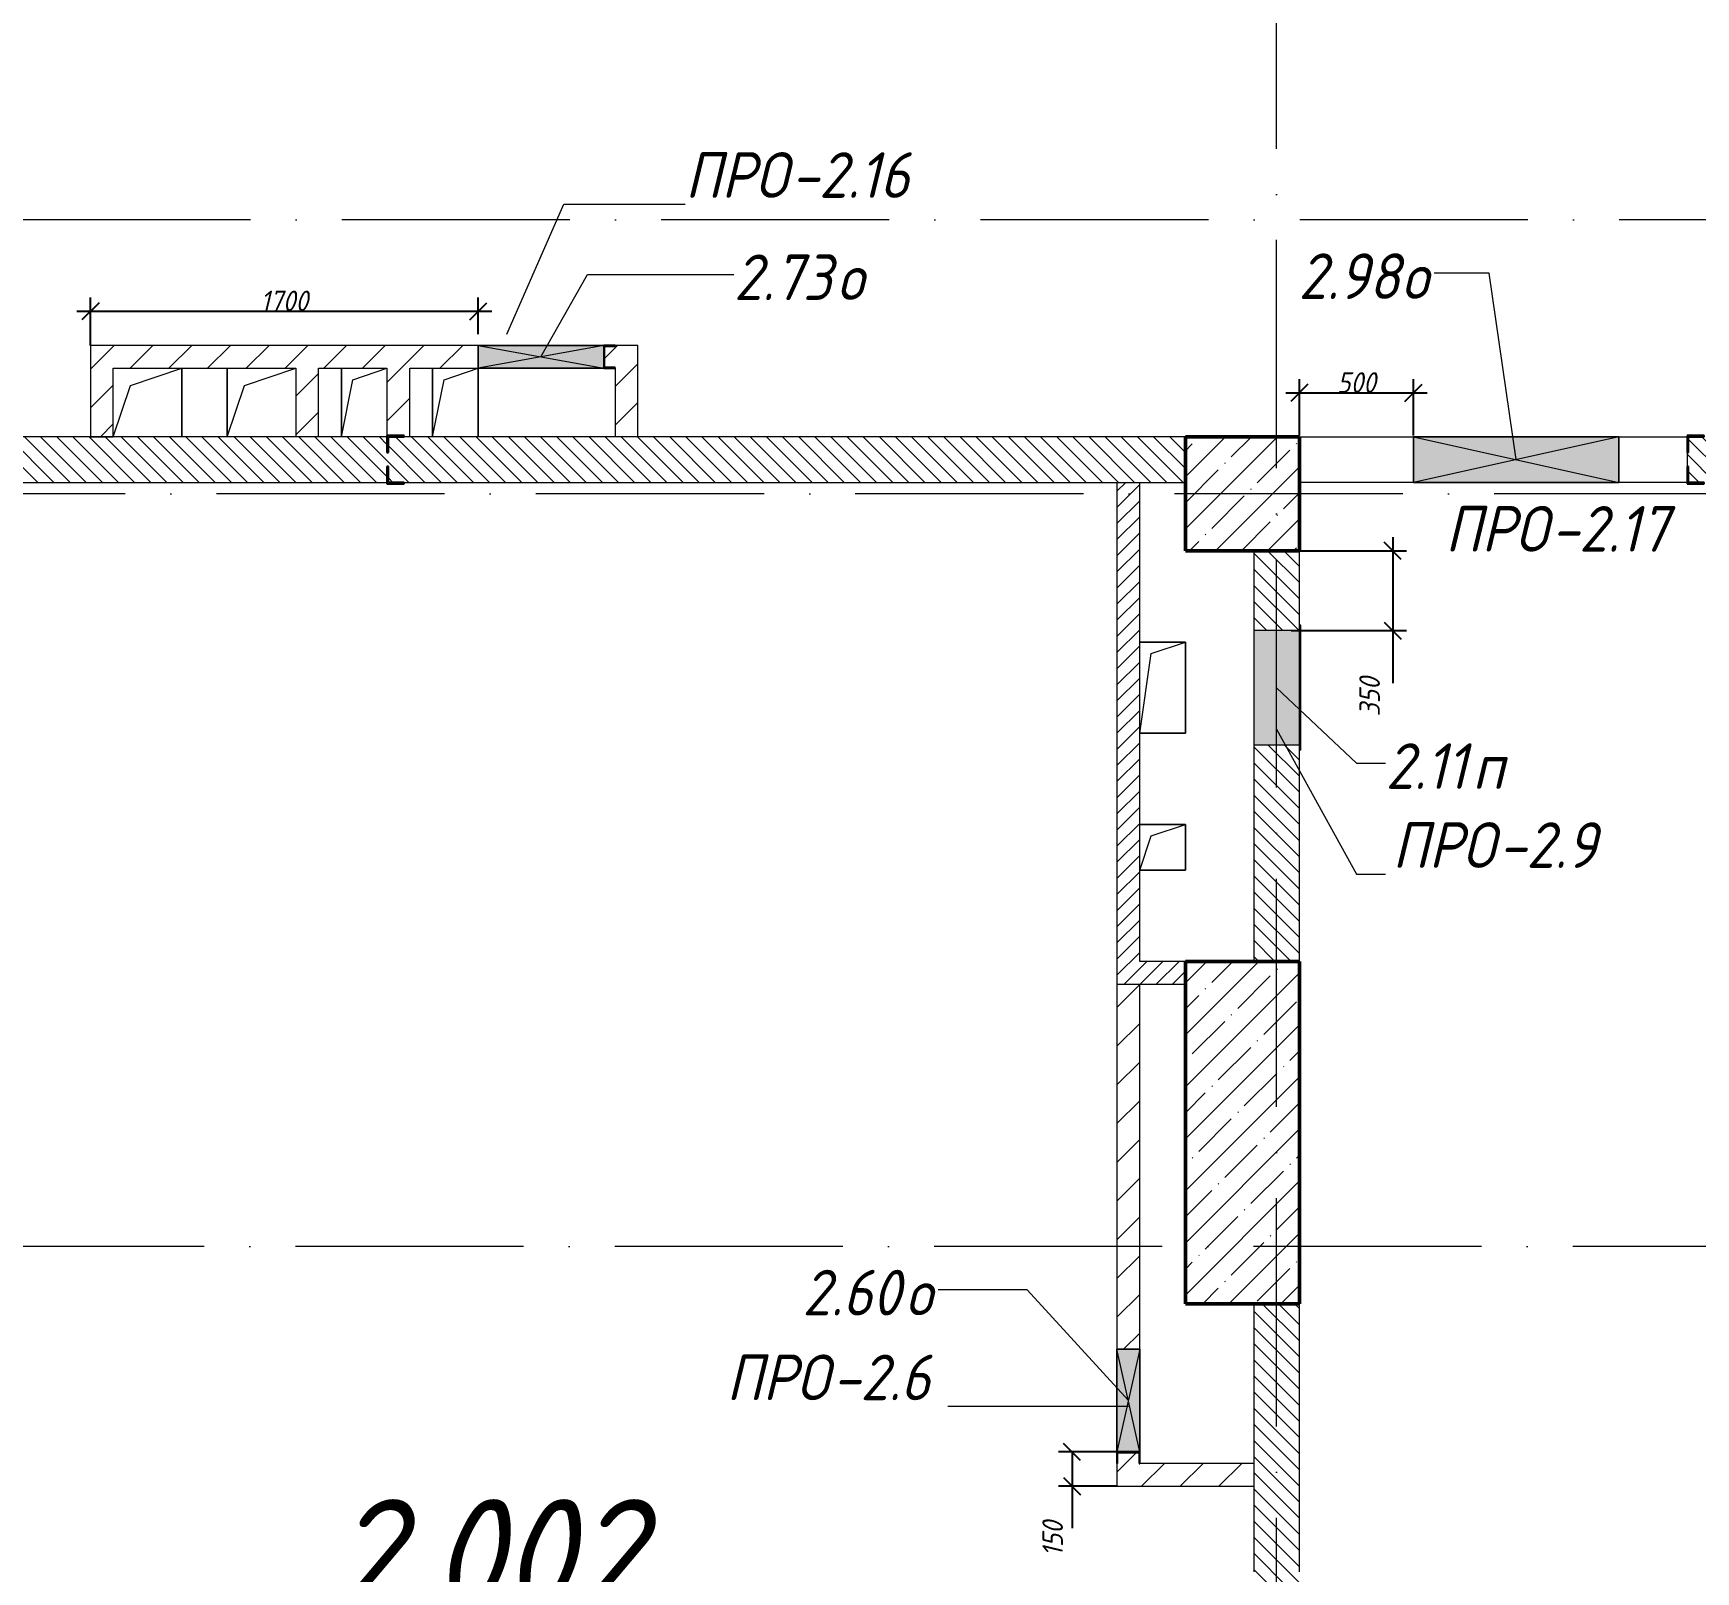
# Model space of a CAD drawing. Header units: millimetres. Extents: x -537608 to 253996, y -217170 to 186033.
# Drawn here: x -184648 to -177360, y 26480 to 33223 of the extents above; entities that cross this region are included whole.
import ezdxf

# ---------------------------------------------------------------- set-up
doc = ezdxf.new("R2010")
doc.units = ezdxf.units.MM
doc.linetypes.add('50_200_ШТРИХ_1Т_ш5_п1_п1_', pattern=[1400, 1000, -200, 0, -200])
for name, color, linetype, lineweight in [('A-____-____-DIMS', 7, 'Continuous', 9), ('A-DETL-GENF-OTLN', 7, 'Continuous', 9), ('A-FLOR-____-OTLN', 7, 'Continuous', 9), ('A-GENM-____-IDEN', 7, 'Continuous', 9), ('A-GENM-____-MCUT', 7, 'Continuous', 25), ('A-GENM-____-OTLN', 7, 'Continuous', 9), ('A-GENM-____-OTLN-1', 7, 'Continuous', 25), ('A-GLAZ-____-IDEN', 7, 'Continuous', 9), ('A-GLAZ-____-OTLN', 7, 'Continuous', 9), ('A-WALL-____-MCUT', 7, 'Continuous', 13), ('A-WALL-____-MCUT-1', 7, 'Continuous', 9), ('A-WALL-____-PATT-1', 7, 'Continuous', 9), ('A-WALL-FNSH-MCUT-1', 7, 'Continuous', 9), ('I-WALL-____-OTLN', 7, 'Continuous', 9), ('S-COLS-____-MCUT', 7, 'Continuous', 50), ('S-COLS-____-OTLN', 7, 'Continuous', 9), ('S-GRID-____-OTLN-1', 7, '50_200_ШТРИХ_1Т_ш5_п1_п1_', 9), ('Марки помещений', 7, 'Continuous', 9)]:
    doc.layers.add(name, color=color, linetype=linetype, lineweight=lineweight)
doc.layers.add('A-GLAZ-____-OTLN-1', color=7, linetype='Continuous', lineweight=9, true_color=0xc0c0c0)
doc.styles.add('ISOCPEUR_I_11', font='isocpeui.ttf', dxfattribs={"width": 0.9, "height": 200})
doc.styles.add('ISOCPEUR_I_2', font='isocpeui.ttf', dxfattribs={"width": 0.9, "height": 140})
doc.styles.add('ISOCPEUR_I_7', font='isocpeui.ttf', dxfattribs={"width": 0.9, "height": 90})
doc.dimstyles.new('ISO-1_8_0_9К_СРЕДНИЙ_Кладочные_1', dxfattribs={"dimscale": 304.8, "dimtxt": 89.638306, "dimasz": 0.246063, "dimexe": 0.19685, "dimexo": 0, "dimgap": 0, "dimtad": 1, "dimdec": 3, "dimrnd": 0.001, "dimdsep": 46, "dimtxsty": 'ISOCPEUR_I_7', "dimblk1": 'OBLIQUE', "dimblk2": 'OBLIQUE', "dimsah": 1, "dimcen": 0.09, "dimdle": 0.19685, "dimazin": 0, "dimtfac": 1, "dimtdec": 4, "dimtix": 1, "dimtmove": 0, "dimatfit": 3, "dimfxl": 1, "dimtvp": 1, "dimtolj": 1, "dimtzin": 0, "dimarcsym": 2})
doc.dimstyles.new('ISO-1_8_0_9К_СРЕДНИЙ_Кладочные_2', dxfattribs={"dimscale": 304.8, "dimtxt": 89.638306, "dimasz": 0.246063, "dimexe": 0.19685, "dimexo": 0, "dimgap": 0, "dimtad": 1, "dimdec": 3, "dimrnd": 0.001, "dimdsep": 46, "dimtxsty": 'ISOCPEUR_I_7', "dimblk1": 'OBLIQUE', "dimblk2": 'OBLIQUE', "dimsah": 1, "dimcen": 0.09, "dimdle": 0.19685, "dimazin": 0, "dimtfac": 1, "dimtdec": 4, "dimtix": 1, "dimtmove": 1, "dimatfit": 3, "dimfxl": 1, "dimtvp": 1, "dimtolj": 1, "dimtzin": 0, "dimarcsym": 2})
pattern_1 = [(135, (-184647.673, -45376.493), (-35.35534, -35.35534), [])]
pattern_2 = [(45, (-184647.673, -45376.493), (-35.35534, 35.35534), [])]
pattern_3 = [(45, (-184647.67, -45376.49), (-84.85281, 84.85281), [])]

# ---------------------------------------------------------------- blocks, each defined once
blk = doc.blocks.new('BSC_Колонна _Прямоугольная - 500х500-V26-АР1_План отверстий 2 этажа в осях 1-64_Ю-ЯЯ')
at = {"layer": 'S-COLS-____-OTLN'}
h = blk.add_hatch(dxfattribs=at)
h.set_pattern_fill('FP_35', color=256, style=0, pattern_type=2)
h.set_pattern_definition([(45, (-5300, -76581.04), (-114.04925, 114.04925), []), (45, (-5185.95, -76581.04), (-114.04925, 114.04925), [201.613, -40.323, 3.353, -36.97])])
h.paths.add_polyline_path([(-250, -250), (250, -250), (250, 250), (-250, 250)], flags=0)
at = {"layer": 'S-COLS-____-MCUT'}
for p, q in [((250, 250), (-250, 250)), ((-250, 250), (-250, -250)), ((250, -250), (250, 250)), ((-250, -250), (250, -250))]:
    blk.add_line(p, q, dxfattribs=at)
blk = doc.blocks.new('BSC_Колонна _Прямоугольная - 500х1500-25984399-АР1_План отверстий 2 этажа в осях 1-64_Ю-ЯЯ')
at = {"layer": 'S-COLS-____-OTLN'}
h = blk.add_hatch(dxfattribs=at)
h.set_pattern_fill('FP_161', color=256, style=0, pattern_type=2)
h.set_pattern_definition([(45, (-5300, -73781.04), (-114.04925, 114.04925), []), (45, (-5185.95, -73781.04), (-114.04925, 114.04925), [201.613, -40.323, 3.353, -36.97])])
h.paths.add_polyline_path([(-250, -750), (250, -750), (250, 750), (-250, 750), (-250, -412.3)], flags=0)
at = {"layer": 'S-COLS-____-MCUT'}
for p, q in [((250, 750), (-250, 750)), ((-250, 750), (-250, -750)), ((250, -750), (250, 750)), ((-250, -750), (250, -750))]:
    blk.add_line(p, q, dxfattribs=at)
blk = doc.blocks.new('Фахверк_СКБ_Уголок - 200_3550-28187522-АР1_План отверстий 2 этажа в осях 1-64_Ю-ЯЯ')
at = {"layer": 'A-GENM-____-MCUT'}
for p, q in [((125, 156), (50, 156)), ((50, 156), (50, 150)), ((50, 150), (119, 150)), ((119, 150), (119, 81)), ((125, 81), (125, 156)), ((119, 81), (125, 81)), ((125, 19), (119, 19)), ((119, 19), (119, -50)), ((125, -56), (125, 19)), ((119, -50), (50, -50)), ((50, -50), (50, -56)), ((50, -56), (125, -56))]:
    blk.add_line(p, q, dxfattribs=at)
blk = doc.blocks.new('Фахверк_СКБ_Уголок - 200_3550_зеркало-28264001-АР1_План отверстий 2 этажа в осях 1-64_Ю-ЯЯ')
at = {"layer": 'A-GENM-____-MCUT'}
for p, q in [((200, 156), (125, 156)), ((125, 156), (125, 81)), ((131, 81), (131, 150)), ((131, 150), (200, 150)), ((200, 150), (200, 156)), ((125, 81), (131, 81)), ((131, 19), (125, 19)), ((125, 19), (125, -56)), ((131, -50), (131, 19)), ((125, -56), (200, -56)), ((200, -50), (131, -50)), ((200, -56), (200, -50))]:
    blk.add_line(p, q, dxfattribs=at)
blk = doc.blocks.new('АР_Перемычка - АР_Перемычка-28444941-АР1_План отверстий 2 этажа в осях 1-64_Ю-ЯЯ')
at = {"layer": 'A-GENM-____-OTLN'}
blk.add_line((-400, -100), (-392, -100), dxfattribs=at)
blk = doc.blocks.new('AR_Отверстие прямоугольное _в плите_ - AR_Отверстие прямоугольное _в плите_-30458127-АР1_План отверстий 2 этажа в осях 1-64_Ю-ЯЯ')
at = {"layer": 'A-GENM-____-OTLN'}
for p, q in [((100, 100), (-100, 100)), ((-50, 50), (100, 100)), ((100, -100), (100, 100)), ((-100, -100), (-50, 50)), ((-100, -100), (100, -100))]:
    blk.add_line(p, q, dxfattribs=at)
blk = doc.blocks.new('AR_Отверстие прямоугольное _в плите_ - AR_Отверстие прямоугольное _в плите_-30229368-АР1_План отверстий 2 этажа в осях 1-64_Ю-ЯЯ')
at = {"layer": 'A-GENM-____-OTLN'}
for p, q in [((100, 200), (-100, 200)), ((-100, -200), (-50, 150)), ((-50, 150), (100, 200)), ((100, -200), (100, 200)), ((-100, -200), (100, -200))]:
    blk.add_line(p, q, dxfattribs=at)
blk = doc.blocks.new('AR_Отверстие прямоугольное _в плите_ - AR_Отверстие прямоугольное _в плите_-30512088-АР1_План отверстий 2 этажа в осях 1-64_Ю-ЯЯ')
at = {"layer": 'A-GENM-____-OTLN'}
for p, q in [((-100, 150), (-100, -150)), ((-50, 100), (100, 150)), ((-100, -150), (-50, 100))]:
    blk.add_line(p, q, dxfattribs=at)
blk = doc.blocks.new('AR_Отверстие прямоугольное _в плите_ - AR_Отверстие прямоугольное _в плите_-V189-АР1_План отверстий 2 этажа в осях 1-64_Ю-ЯЯ')
at = {"layer": 'A-GENM-____-OTLN'}
for p, q in [((-100, 150), (-100, -150)), ((-50, 100), (100, 150)), ((100, -150), (100, 150)), ((-100, -150), (-50, 100))]:
    blk.add_line(p, q, dxfattribs=at)
blk = doc.blocks.new('AR_Отверстие прямоугольное _в плите_ - AR_Отверстие прямоугольное _в плите_-V190-АР1_План отверстий 2 этажа в осях 1-64_Ю-ЯЯ')
at = {"layer": 'A-GENM-____-OTLN'}
for p, q in [((-150, 150), (-150, -150)), ((-75, 75), (150, 150)), ((-150, -150), (-75, 75))]:
    blk.add_line(p, q, dxfattribs=at)
blk = doc.blocks.new('AR_Отверстие прямоугольное _в плите_ - AR_Отверстие прямоугольное _в плите_-V191-АР1_План отверстий 2 этажа в осях 1-64_Ю-ЯЯ')
at = {"layer": 'A-GENM-____-OTLN'}
for p, q in [((-75, 75), (150, 150)), ((150, -150), (150, 150)), ((-150, -150), (-75, 75))]:
    blk.add_line(p, q, dxfattribs=at)
blk = doc.blocks.new('AR_Отверстие Ниша - Лючок-32401324-АР1_План отверстий 2 этажа в осях 1-64_Ю-ЯЯ')
at = {"layer": 'A-GLAZ-____-OTLN'}
blk.add_hatch(color=256, dxfattribs=at).paths.add_polyline_path([(-250, -100), (250, -100), (250, 100), (-250, 100)], flags=0)
for p, q in [((250, 100), (-250, 100)), ((-250, 100), (-250, -100)), ((250, -100), (250, 100)), ((-250, -100), (250, -100))]:
    blk.add_line(p, q, dxfattribs=at)
blk = doc.blocks.new('Л_Общий_Лючок - Лючок-29683801-АР1_План отверстий 2 этажа в осях 1-64_Ю-ЯЯ')
at = {"layer": 'A-GLAZ-____-OTLN-1'}
blk.add_hatch(color=256, dxfattribs=at).paths.add_polyline_path([(-24, 0), (524, 0), (524, 6), (-24, 6)], flags=0)
at = {"layer": 'A-GLAZ-____-OTLN'}
for p, q in [((524, 6), (-24, 6)), ((-24, 6), (-24, 0)), ((524, 6), (524, 0))]:
    blk.add_line(p, q, dxfattribs=at)
blk = doc.blocks.new('AR_Отверстие прямоугольное _в стене_ - AR_Отверстие прямоугольное _в стене__ОВ-36795660-АР1_План отверстий 2 этажа в осях 1-64_Ю-ЯЯ')
at = {"layer": 'A-GLAZ-____-OTLN'}
blk.add_hatch(color=256, dxfattribs=at).paths.add_polyline_path([(450, -100), (450, 100), (-450, 100), (-450, -100)], flags=0)
at = {"layer": 'A-DETL-GENF-OTLN'}
for p, q in [((-450, -100), (-450, 100)), ((-450, 100), (450, 100)), ((450, 100), (-450, -100)), ((-450, 100), (450, -100)), ((450, 100), (-450, 100)), ((-450, 100), (-450, -100)), ((450, 100), (450, -100)), ((450, -100), (450, 100)), ((450, -100), (-450, -100)), ((-450, -100), (450, -100))]:
    blk.add_line(p, q, dxfattribs=at)
blk = doc.blocks.new('AR_Отверстие прямоугольное _в стене_ - AR_Отверстие прямоугольное _в стене__ОВ-36794636-АР1_План отверстий 2 этажа в осях 1-64_Ю-ЯЯ')
at = {"layer": 'A-GLAZ-____-OTLN'}
blk.add_hatch(color=256, dxfattribs=at).paths.add_polyline_path([(275, -50), (275, 50), (-275, 50), (-275, -50)], flags=0)
at = {"layer": 'A-DETL-GENF-OTLN'}
for p, q in [((-275, -50), (-275, 50)), ((-275, 50), (275, 50)), ((275, 50), (-275, -50)), ((-275, 50), (275, -50)), ((275, 50), (-275, 50)), ((-275, 50), (-275, -50)), ((275, -50), (-275, -50)), ((-275, -50), (275, -50))]:
    blk.add_line(p, q, dxfattribs=at)
blk = doc.blocks.new('AR_Отверстие прямоугольное _в стене_ - AR_Отверстие прямоугольное _в стене__ОВ-36797345-АР1_План отверстий 2 этажа в осях 1-64_Ю-ЯЯ')
at = {"layer": 'A-GLAZ-____-OTLN'}
blk.add_hatch(color=256, dxfattribs=at).paths.add_polyline_path([(225, 50), (-225, 50), (-225, -50), (225, -50), (225, 47)], flags=0)
at = {"layer": 'A-DETL-GENF-OTLN'}
for p, q in [((-225, -50), (-225, 50)), ((-225, 50), (225, 50)), ((225, 50), (-225, -50)), ((-225, 50), (225, -50)), ((225, 50), (-225, 50)), ((-225, 50), (-225, -50)), ((225, -50), (-225, -50)), ((-225, -50), (225, -50))]:
    blk.add_line(p, q, dxfattribs=at)
blk = doc.blocks.new('154_Фахверк_СКБ_Швеллер - Тип_100_3960_зеркало-36793856-АР1_План отверстий 2 этажа в осях 1-64_Ю-ЯЯ')
at = {"layer": 'A-GENM-____-MCUT'}
for p, q in [((175, 50), (125, 50)), ((125, 50), (125, -50)), ((128, 47), (175, 47)), ((128, -47), (128, 47)), ((175, 47), (175, 50)), ((125, -50), (175, -50)), ((175, -47), (128, -47)), ((175, -50), (175, -47))]:
    blk.add_line(p, q, dxfattribs=at)
blk = doc.blocks.new('_Oblique')
at = {"color": 0, "linetype": 'ByBlock', "lineweight": -2}
blk.add_line((-0.5, -0.5), (0.5, 0.5), dxfattribs=at)
blk = doc.blocks.new('*D2317')
at = {"layer": 'A-____-____-DIMS', "color": 0, "lineweight": -2, "transparency": 16777216}
for p, q in [((-178688.8, 31014.5), (-178688.8, 30604.5)), ((-179097.7, 30954.5), (-178628.8, 30954.5)), ((-179134.3, 30604.5), (-178628.8, 30604.5)), ((-178688.8, 30604.5), (-178688.8, 30373.6))]:
    blk.add_line(p, q, dxfattribs=at)
at = {"layer": 'Defpoints', "color": 0, "transparency": 16777216}
for p in [(-179097.7, 30954.5), (-179134.3, 30604.5), (-178688.8, 30604.5)]:
    blk.add_point(p, dxfattribs=at)
at = {"layer": 'A-____-____-DIMS', "color": 0, "lineweight": -2, "transparency": 16777216, "xscale": 75, "yscale": 75, "zscale": 75}
for p, rotation in [((-178688.8, 30954.5), 90), ((-178688.8, 30604.5), 270)]:
    blk.add_blockref('_Oblique', p, dxfattribs=dict(at, rotation=rotation))
at = {"layer": 'A-____-____-DIMS', "color": 0, "transparency": 16777216, "insert": (-178834.9, 30228.8), "char_height": 90, "width": 409.578, "attachment_point": 1, "rotation": 90, "line_spacing_factor": 1.149209, "style": 'ISOCPEUR_I_7'}
blk.add_mtext('\\A1;350', dxfattribs=at)
blk = doc.blocks.new('*D2355')
at = {"layer": 'A-____-____-DIMS', "color": 0, "lineweight": -2, "transparency": 16777216}
for p, q in [((-179097.7, 31460.5), (-179097.7, 31707)), ((-178597.7, 31460.5), (-178597.7, 31707)), ((-179157.7, 31647), (-178537.7, 31647))]:
    blk.add_line(p, q, dxfattribs=at)
at = {"layer": 'Defpoints', "color": 0, "transparency": 16777216}
for p in [(-178597.7, 31647), (-179097.7, 31460.5), (-178597.7, 31460.5)]:
    blk.add_point(p, dxfattribs=at)
at = {"layer": 'A-____-____-DIMS', "color": 0, "lineweight": -2, "transparency": 16777216, "xscale": 75, "yscale": 75, "zscale": 75, "rotation": 180}
blk.add_blockref('_Oblique', (-179097.7, 31647), dxfattribs=at)
at = {"layer": 'A-____-____-DIMS', "color": 0, "lineweight": -2, "transparency": 16777216, "xscale": 75, "yscale": 75, "zscale": 75}
blk.add_blockref('_Oblique', (-178597.7, 31647), dxfattribs=at)
at = {"layer": 'A-____-____-DIMS', "color": 0, "transparency": 16777216, "insert": (-178847.7, 31692), "char_height": 90, "width": 409.578, "attachment_point": 5, "style": 'ISOCPEUR_I_7'}
blk.add_mtext('\\A1;500', dxfattribs=at)
blk = doc.blocks.new('*D2372')
at = {"layer": 'A-____-____-DIMS', "color": 0, "lineweight": -2, "transparency": 16777216}
for p, q in [((-184457.7, 32004.2), (-182637.7, 32004.2)), ((-184397.7, 31854.5), (-184397.7, 32064.2)), ((-182697.7, 31904.5), (-182697.7, 32064.2))]:
    blk.add_line(p, q, dxfattribs=at)
at = {"layer": 'Defpoints', "color": 0, "transparency": 16777216}
for p in [(-182697.7, 32004.2), (-184397.7, 31854.5), (-182697.7, 31904.5)]:
    blk.add_point(p, dxfattribs=at)
at = {"layer": 'A-____-____-DIMS', "color": 0, "lineweight": -2, "transparency": 16777216, "xscale": 75, "yscale": 75, "zscale": 75, "rotation": 180}
blk.add_blockref('_Oblique', (-184397.7, 32004.2), dxfattribs=at)
at = {"layer": 'A-____-____-DIMS', "color": 0, "lineweight": -2, "transparency": 16777216, "xscale": 75, "yscale": 75, "zscale": 75}
blk.add_blockref('_Oblique', (-182697.7, 32004.2), dxfattribs=at)
at = {"layer": 'A-____-____-DIMS', "color": 0, "transparency": 16777216, "insert": (-183547.7, 32049.8), "char_height": 90, "width": 504.733, "attachment_point": 5, "style": 'ISOCPEUR_I_7'}
blk.add_mtext('\\A1;1700', dxfattribs=at)
blk = doc.blocks.new('*D2373')
at = {"layer": 'A-____-____-DIMS', "color": 0, "lineweight": -2, "transparency": 16777216}
for p, q in [((-179860.8, 27004.5), (-180154.4, 27004.5)), ((-180094.4, 27004.5), (-180094.4, 26794.5)), ((-179897.7, 26854.5), (-180154.4, 26854.5)), ((-180094.4, 26854.5), (-180094.4, 26670.6))]:
    blk.add_line(p, q, dxfattribs=at)
at = {"layer": 'Defpoints', "color": 0, "transparency": 16777216}
for p in [(-180094.4, 27004.5), (-179860.8, 27004.5), (-179897.7, 26854.5)]:
    blk.add_point(p, dxfattribs=at)
at = {"layer": 'A-____-____-DIMS', "color": 0, "lineweight": -2, "transparency": 16777216, "xscale": 75, "yscale": 75, "zscale": 75}
for p, rotation in [((-180094.4, 27004.5), 90), ((-180094.4, 26854.5), 270)]:
    blk.add_blockref('_Oblique', p, dxfattribs=dict(at, rotation=rotation))
at = {"layer": 'A-____-____-DIMS', "color": 0, "transparency": 16777216, "insert": (-180224.5, 26546.5), "char_height": 90, "width": 368.207, "attachment_point": 1, "rotation": 90, "line_spacing_factor": 1.149209, "style": 'ISOCPEUR_I_7'}
blk.add_mtext('\\A1;150', dxfattribs=at)

msp = doc.modelspace()

# ---------------------------------------------------------------- hatches: boundary and pattern name
at = {"layer": 'A-WALL-____-PATT-1'}
h = msp.add_hatch(dxfattribs=at)
h.set_pattern_fill('FP_4', color=256, style=0, pattern_type=2)
h.set_pattern_definition(pattern_3)
h.paths.add_polyline_path([(-184297.6725, 31454.5485), (-184297.6725, 31854.5485), (-184397.6725, 31854.5485), (-184397.6725, 31454.5485)], flags=0)
h = msp.add_hatch(dxfattribs=at)
h.set_pattern_fill('FP_4', color=256, style=0, pattern_type=2)
h.set_pattern_definition(pattern_3)
h.paths.add_polyline_path([(-182997.6725, 31754.5485), (-182697.6725, 31754.5485), (-182697.6725, 31854.5485), (-184297.6725, 31854.5485), (-184297.6725, 31754.5485), (-183097.6725, 31754.5485)], flags=0)
h.paths.add_polyline_path([(-182144.6725, 31757.5485), (-182097.6725, 31757.5485), (-182097.6725, 31851.5485), (-182144.6725, 31851.5485), (-182144.6725, 31849.3263)], flags=0)
h = msp.add_hatch(dxfattribs=at)
h.set_pattern_fill('FP_4', color=256, style=0, pattern_type=2)
h.set_pattern_definition(pattern_3)
h.paths.add_polyline_path([(-182097.6725, 31454.5485), (-181997.6725, 31454.5485), (-181997.6725, 31854.5485), (-182097.6725, 31854.5485), (-182097.6725, 31754.5485)], flags=0)
h = msp.add_hatch(dxfattribs=at)
h.set_pattern_fill('FP_4', color=256, style=0, pattern_type=2)
h.set_pattern_definition(pattern_3)
h.paths.add_polyline_path([(-183397.6725, 31454.5485), (-183397.6725, 31754.5485), (-183497.6725, 31754.5485), (-183497.6725, 31454.5485)], flags=0)
h = msp.add_hatch(dxfattribs=at)
h.set_pattern_fill('FP_4', color=256, style=0, pattern_type=2)
h.set_pattern_definition(pattern_3)
h.paths.add_polyline_path([(-183022.6725, 31454.5485), (-182997.6725, 31454.5485), (-182997.6725, 31754.5485), (-183097.6725, 31754.5485), (-183097.6725, 31460.5485), (-183022.6725, 31460.5485)], flags=0)
h = msp.add_hatch(dxfattribs=at)
h.set_pattern_fill('FP_6', color=256, style=0, pattern_type=2)
h.set_pattern_definition(pattern_1)
h.paths.add_polyline_path([(-179597.6725, 31254.5485), (-179597.6725, 31454.5485), (-183091.6725, 31454.5485), (-183091.6725, 31385.5485), (-183097.6725, 31385.5485), (-183097.6725, 31454.5485), (-186597.6725, 31454.5485), (-186597.6725, 31254.5485), (-183097.6725, 31254.5485), (-183097.6725, 31323.5485), (-183091.6725, 31323.5485), (-183091.6725, 31254.5485), (-181127.8523, 31254.5485)], flags=0)
h = msp.add_hatch(dxfattribs=at)
h.set_pattern_fill('FP_6', color=256, style=0, pattern_type=2)
h.set_pattern_definition(pattern_1)
h.paths.add_polyline_path([(-177253.6725, 31254.5485), (-177253.6725, 31329.5485), (-177247.6725, 31329.5485), (-177247.6725, 31454.5485), (-177391.6725, 31454.5485), (-177391.6725, 31385.5485), (-177397.6725, 31385.5485), (-177397.6725, 31323.5485), (-177391.6725, 31323.5485), (-177391.6725, 31254.5485), (-177322.6725, 31254.5485)], flags=0)
h = msp.add_hatch(dxfattribs=at)
h.set_pattern_fill('FP_5', color=256, style=0, pattern_type=2)
h.set_pattern_definition(pattern_2)
h.paths.add_polyline_path([(-179797.6725, 29054.5485), (-179797.6725, 31254.5485), (-179897.6725, 31254.5485), (-179897.6725, 29054.5485)], flags=0)
h = msp.add_hatch(dxfattribs=at)
h.set_pattern_fill('FP_6', color=256, style=0, pattern_type=2)
h.set_pattern_definition(pattern_1)
h.paths.add_polyline_path([(-179297.6725, 29154.5485), (-179097.6725, 29154.5485), (-179097.6725, 30104.5485), (-179297.6725, 30104.5485)], flags=0)
h.paths.add_polyline_path([(-179297.6725, 30604.5485), (-179097.6725, 30604.5485), (-179097.6725, 30954.5485), (-179297.6725, 30954.5485)], flags=0)
h = msp.add_hatch(dxfattribs=at)
h.set_pattern_fill('FP_5', color=256, style=0, pattern_type=2)
h.set_pattern_definition(pattern_2)
h.paths.add_polyline_path([(-179597.6725, 29054.5485), (-179597.6725, 29154.5485), (-179797.6725, 29154.5485), (-179797.6725, 29054.5485)], flags=0)
h = msp.add_hatch(dxfattribs=at)
h.set_pattern_fill('FP_4', color=256, style=0, pattern_type=2)
h.set_pattern_definition(pattern_3)
h.paths.add_polyline_path([(-179800.6725, 26954.5485), (-179800.6725, 27001.5485), (-179894.6725, 27001.5485), (-179894.6725, 26954.5485), (-179847.6725, 26954.5485)], flags=0)
h.paths.add_polyline_path([(-179797.6725, 27454.5485), (-179797.6725, 29054.5485), (-179897.6725, 29054.5485), (-179897.6725, 27454.5485)], flags=0)
h = msp.add_hatch(dxfattribs=at)
h.set_pattern_fill('FP_6', color=256, style=0, pattern_type=2)
h.set_pattern_definition(pattern_1)
h.paths.add_polyline_path([(-179097.6725, 22304.5485), (-179097.6725, 22498.5485), (-179166.6725, 22498.5485), (-179166.6725, 22504.5485), (-179228.6725, 22504.5485), (-179228.6725, 22498.5485), (-179297.6725, 22498.5485), (-179297.6725, 22304.5485), (-179103.6725, 22304.5485)], flags=0)
h.paths.add_polyline_path([(-179228.6725, 24204.5485), (-179166.6725, 24204.5485), (-179166.6725, 24210.5485), (-179097.6725, 24210.5485), (-179097.6725, 24598.5485), (-179166.6725, 24598.5485), (-179166.6725, 24604.5485), (-179228.6725, 24604.5485), (-179228.6725, 24598.5485), (-179297.6725, 24598.5485), (-179297.6725, 24210.5485), (-179228.6725, 24210.5485)], flags=0)
h.paths.add_polyline_path([(-179166.6725, 26404.5485), (-179166.6725, 26410.5485), (-179097.6725, 26410.5485), (-179097.6725, 27654.5485), (-179297.6725, 27654.5485), (-179297.6725, 26410.5485), (-179228.6725, 26410.5485), (-179228.6725, 26404.5485)], flags=0)
h = msp.add_hatch(dxfattribs=at)
h.set_pattern_fill('FP_4', color=256, style=0, pattern_type=2)
h.set_pattern_definition(pattern_3)
h.paths.add_polyline_path([(-179797.6725, 26854.5485), (-179297.6725, 26854.5485), (-179297.6725, 26954.5485), (-179897.6725, 26954.5485), (-179897.6725, 26854.5485), (-179800.6725, 26854.5485)], flags=0)

# ---------------------------------------------------------------- linework, layer by layer
at = {"layer": 'A-FLOR-____-OTLN'}
for p, q in [((-183997.6725, 31754.5485), (-183997.6725, 31454.5485)), ((-183797.6725, 31454.5485), (-183797.6725, 31754.5485)), ((-183297.6725, 31454.5485), (-183297.6725, 31754.5485)), ((-182897.6725, 31454.5485), (-182897.6725, 31754.5485)), ((-182697.6725, 31754.5485), (-182697.6725, 31454.5485)), ((-179797.6725, 30554.5485), (-179597.6725, 30554.5485)), ((-179597.6725, 30554.5485), (-179597.6725, 30154.5485)), ((-179597.6725, 30154.5485), (-179797.6725, 30154.5485)), ((-179797.6725, 29754.5485), (-179597.6725, 29754.5485)), ((-179597.6725, 29754.5485), (-179597.6725, 29554.5485)), ((-179597.6725, 29554.5485), (-179797.6725, 29554.5485))]:
    msp.add_line(p, q, dxfattribs=at)
at = {"layer": 'A-GENM-____-IDEN'}
for p, q in [((-182572.6725, 31904.5485), (-182322.7476, 32474.3898)), ((-182322.7476, 32474.3898), (-181790.7951, 32474.3898)), ((-179197.6725, 30173.1931), (-178847.0634, 29537.4851)), ((-178847.0634, 29537.4851), (-178719.6567, 29537.4851)), ((-179847.6725, 27204.3268), (-180639.3246, 27204.3268))]:
    msp.add_line(p, q, dxfattribs=at)
at = {"layer": 'A-GLAZ-____-IDEN'}
for p, q in [((-182422.6725, 31804.5485), (-182218.7792, 32165.7995)), ((-182218.7792, 32165.7995), (-181576.5945, 32165.7995)), ((-178265.2265, 32170.6975), (-178506.2454, 32170.6975)), ((-178147.6725, 31354.5485), (-178265.2265, 32170.6975)), ((-179197.6725, 30354.5485), (-178847.0634, 30023.1965)), ((-178847.0634, 30023.1965), (-178719.6567, 30023.1965)), ((-180291.8477, 27715.4735), (-180681.07, 27715.4735)), ((-179847.6725, 27229.5485), (-180291.8477, 27715.4735))]:
    msp.add_line(p, q, dxfattribs=at)
at = {"layer": 'A-WALL-____-MCUT'}
for p, q in [((-183097.6725, 31454.5485), (-186597.6725, 31454.5485)), ((-179597.6725, 31454.5485), (-183022.6725, 31454.5485)), ((-177397.6725, 31385.5485), (-177397.6725, 31323.5485)), ((-186597.6725, 31254.5485), (-183097.6725, 31254.5485)), ((-183022.6725, 31254.5485), (-179597.6725, 31254.5485)), ((-179297.6725, 30954.5485), (-179297.6725, 30604.5485)), ((-179097.6725, 30604.5485), (-179097.6725, 30954.5485)), ((-179297.6725, 30104.5485), (-179297.6725, 29154.5485)), ((-179097.6725, 29154.5485), (-179097.6725, 30104.5485)), ((-179297.6725, 27654.5485), (-179297.6725, 26479.5485)), ((-179097.6725, 26479.5485), (-179097.6725, 27654.5485))]:
    msp.add_line(p, q, dxfattribs=at)
at = {"layer": 'A-WALL-____-MCUT-1'}
msp.add_line((-179897.6725, 29054.5485), (-179797.6725, 29054.5485), dxfattribs=at)
at = {"layer": 'A-WALL-FNSH-MCUT-1'}
for p, q in [((-184397.6725, 31854.5485), (-184397.6725, 31454.5485)), ((-182697.6725, 31854.5485), (-184397.6725, 31854.5485)), ((-181997.6725, 31854.5485), (-182097.6725, 31854.5485)), ((-181997.6725, 31454.5485), (-181997.6725, 31854.5485)), ((-184297.6725, 31454.5485), (-184297.6725, 31754.5485)), ((-184297.6725, 31754.5485), (-183497.6725, 31754.5485)), ((-183497.6725, 31754.5485), (-183497.6725, 31454.5485)), ((-183397.6725, 31754.5485), (-183097.6725, 31754.5485)), ((-183397.6725, 31454.5485), (-183397.6725, 31754.5485)), ((-183097.6725, 31754.5485), (-183097.6725, 31460.5485)), ((-182997.6725, 31754.5485), (-182697.6725, 31754.5485)), ((-182997.6725, 31454.5485), (-182997.6725, 31754.5485)), ((-182097.6725, 31754.5485), (-182097.6725, 31454.5485)), ((-184397.6725, 31454.5485), (-184297.6725, 31454.5485)), ((-179897.6725, 31254.5485), (-179897.6725, 27454.5485)), ((-179797.6725, 29154.5485), (-179797.6725, 31254.5485)), ((-179597.6725, 29154.5485), (-179797.6725, 29154.5485)), ((-179797.6725, 29054.5485), (-179597.6725, 29054.5485)), ((-179797.6725, 27454.5485), (-179797.6725, 29054.5485)), ((-179897.6725, 26954.5485), (-179897.6725, 26854.5485)), ((-179297.6725, 26954.5485), (-179797.6725, 26954.5485)), ((-179897.6725, 26854.5485), (-179297.6725, 26854.5485))]:
    msp.add_line(p, q, dxfattribs=at)
at = {"layer": 'I-WALL-____-OTLN'}
for p, q in [((-179097.6725, 31454.5485), (-178597.6725, 31454.5485)), ((-177697.6725, 31454.5485), (-177397.6725, 31454.5485)), ((-178597.6725, 31254.5485), (-179097.6725, 31254.5485)), ((-177397.6725, 31254.5485), (-177697.6725, 31254.5485))]:
    msp.add_line(p, q, dxfattribs=at)
at = {"layer": 'S-GRID-____-OTLN-1'}
for p, q in [((-179197.6725, 7515.0943), (-179197.6725, 45516.3579)), ((-137493.0748, 32404.5485), (-189316.4427, 32404.5485)), ((-152042.6725, 31204.5485), (-189316.4427, 31204.5485)), ((-160097.6725, 27904.5485), (-189316.4427, 27904.5485))]:
    msp.add_line(p, q, dxfattribs=at)

# ---------------------------------------------------------------- block references
at = {"layer": 'A-GENM-____-OTLN'}
for name, p in [('AR_Отверстие прямоугольное _в плите_ - AR_Отверстие прямоугольное _в плите_-V191-АР1_План отверстий 2 этажа в осях 1-64_Ю-ЯЯ', (-184147.6725, 31604.5485)), ('AR_Отверстие прямоугольное _в плите_ - AR_Отверстие прямоугольное _в плите_-V190-АР1_План отверстий 2 этажа в осях 1-64_Ю-ЯЯ', (-183647.6725, 31604.5485)), ('AR_Отверстие прямоугольное _в плите_ - AR_Отверстие прямоугольное _в плите_-30512088-АР1_План отверстий 2 этажа в осях 1-64_Ю-ЯЯ', (-183197.6725, 31604.5485)), ('AR_Отверстие прямоугольное _в плите_ - AR_Отверстие прямоугольное _в плите_-V189-АР1_План отверстий 2 этажа в осях 1-64_Ю-ЯЯ', (-182797.6725, 31604.5485)), ('AR_Отверстие прямоугольное _в плите_ - AR_Отверстие прямоугольное _в плите_-30229368-АР1_План отверстий 2 этажа в осях 1-64_Ю-ЯЯ', (-179697.6725, 30354.5485)), ('AR_Отверстие прямоугольное _в плите_ - AR_Отверстие прямоугольное _в плите_-30458127-АР1_План отверстий 2 этажа в осях 1-64_Ю-ЯЯ', (-179697.6725, 29654.5485))]:
    msp.add_blockref(name, p, dxfattribs=at)
at = {"layer": 'A-GENM-____-OTLN', "rotation": 269.9999999999999}
msp.add_blockref('АР_Перемычка - АР_Перемычка-28444941-АР1_План отверстий 2 этажа в осях 1-64_Ю-ЯЯ', (-179197.6725, 26404.5485), dxfattribs=at)
at = {"layer": 'A-GENM-____-OTLN-1'}
for name, p in [('154_Фахверк_СКБ_Швеллер - Тип_100_3960_зеркало-36793856-АР1_План отверстий 2 этажа в осях 1-64_Ю-ЯЯ', (-182272.6725, 31804.5485)), ('Фахверк_СКБ_Уголок - 200_3550_зеркало-28264001-АР1_План отверстий 2 этажа в осях 1-64_Ю-ЯЯ', (-177522.6725, 31304.5485))]:
    msp.add_blockref(name, p, dxfattribs=at)
for name, p, rotation in [('Фахверк_СКБ_Уголок - 200_3550-28187522-АР1_План отверстий 2 этажа в осях 1-64_Ю-ЯЯ', (-182972.6725, 31404.5485), 180), ('154_Фахверк_СКБ_Швеллер - Тип_100_3960_зеркало-36793856-АР1_План отверстий 2 этажа в осях 1-64_Ю-ЯЯ', (-179847.6725, 27129.5485), 269.9999999999999)]:
    msp.add_blockref(name, p, dxfattribs=dict(at, rotation=rotation))
at = {"layer": 'A-GLAZ-____-OTLN'}
for name, p in [('AR_Отверстие прямоугольное _в стене_ - AR_Отверстие прямоугольное _в стене__ОВ-36794636-АР1_План отверстий 2 этажа в осях 1-64_Ю-ЯЯ', (-182422.6725, 31804.5485)), ('AR_Отверстие прямоугольное _в стене_ - AR_Отверстие прямоугольное _в стене__ОВ-36795660-АР1_План отверстий 2 этажа в осях 1-64_Ю-ЯЯ', (-178147.6725, 31354.5485))]:
    msp.add_blockref(name, p, dxfattribs=at)
for name, p, rotation in [('Л_Общий_Лючок - Лючок-29683801-АР1_План отверстий 2 этажа в осях 1-64_Ю-ЯЯ', (-179097.6725, 30604.5485), 269.9999999999999), ('AR_Отверстие Ниша - Лючок-32401324-АР1_План отверстий 2 этажа в осях 1-64_Ю-ЯЯ', (-179197.6725, 30354.5485), 89.99999999999991), ('AR_Отверстие прямоугольное _в стене_ - AR_Отверстие прямоугольное _в стене__ОВ-36797345-АР1_План отверстий 2 этажа в осях 1-64_Ю-ЯЯ', (-179847.6725, 27229.5485), 269.9999999999999)]:
    msp.add_blockref(name, p, dxfattribs=dict(at, rotation=rotation))
at = {"layer": 'S-COLS-____-OTLN'}
for name, p in [('BSC_Колонна _Прямоугольная - 500х500-V26-АР1_План отверстий 2 этажа в осях 1-64_Ю-ЯЯ', (-179347.6725, 31204.5485)), ('BSC_Колонна _Прямоугольная - 500х1500-25984399-АР1_План отверстий 2 этажа в осях 1-64_Ю-ЯЯ', (-179347.6725, 28404.5485))]:
    msp.add_blockref(name, p, dxfattribs=at)

# ---------------------------------------------------------------- texts
at = {"layer": 'A-GENM-____-IDEN', "char_height": 200, "attachment_point": 1, "style": 'ISOCPEUR_I_11'}
for s, insert, width in [('ПРО', (-181790.7951, 32701.5059), 562.784625), ('-2.16', (-181326.4514, 32701.5059), 663.79725), ('ПРО', (-178458.5443, 31150.668), 562.784625), ('-2.17', (-177994.2005, 31150.668), 663.79725), ('ПРО', (-178690.0634, 29764.6013), 562.784625), ('-2.9', (-178225.7196, 29764.6013), 548.35425), ('ПРО', (-181609.7312, 27431.443), 562.784625), ('-2.6', (-181145.3875, 27431.443), 548.35425)]:
    msp.add_mtext(s, dxfattribs=dict(at, insert=insert, width=width))
at = {"layer": 'A-GLAZ-____-IDEN', "char_height": 200, "attachment_point": 1, "style": 'ISOCPEUR_I_11'}
for s, insert, width in [('2.73', (-181576.5945, 32253.4141), 548.35425), ('2.98', (-179101.6999, 32258.3121), 548.35425), ('\\fISOCPEUR|b0|i1|c204|p34|;\\W.9;о', (-181124.157, 32253.4141), 158.734125), ('\\fISOCPEUR|b0|i1|c204|p34|;\\W.9;о', (-178649.2624, 32258.3121), 158.734125), ('2.11', (-178719.6567, 30110.8111), 461.772), ('\\fISOCPEUR|b0|i1|c204|p34|;\\W.9;п', (-178338.6567, 30110.8111), 158.734125), ('2.60', (-181276.5246, 27803.0881), 548.35425), ('\\fISOCPEUR|b0|i1|c204|p34|;\\W.9;о', (-180824.0871, 27803.0881), 158.734125)]:
    msp.add_mtext(s, dxfattribs=dict(at, insert=insert, width=width))
at = {"layer": 'Марки помещений', "insert": (-183345.5708, 26797.8034), "char_height": 500, "width": 785.65375, "attachment_point": 1, "style": 'ISOCPEUR_I_2'}
msp.add_mtext('2.002', dxfattribs=at)

# ---------------------------------------------------------------- dimensions: what is measured, and where the dimension line sits
at = {"layer": 'A-____-____-DIMS'}
for base, p1, p2, override, picture, middle in [((-182697.6725, 32004.2339), (-184397.6725, 31854.5485), (-182697.6725, 31904.5485), {"dimpost": '<>', "dimfxl": 1700.735135}, '*D2372', (-183547.6725, 32049.8135)), ((-178597.6725, 31647.0423), (-179097.6725, 31460.5485), (-178597.6725, 31460.5485), {"dimpost": '<>', "dimfxl": 500}, '*D2355', (-178847.6725, 31692.0423))]:
    dim = msp.add_linear_dim(base=base, p1=p1, p2=p2, dimstyle='ISO-1_8_0_9К_СРЕДНИЙ_Кладочные_2', override=override, dxfattribs=at)
    dim.commit()
    dim.dimension.update_dxf_attribs({"geometry": picture, "text_midpoint": middle})
for base, p1, p2, override, picture, middle in [((-178688.8264, 30604.5485), (-179097.6725, 30954.5485), (-179134.2727, 30604.5485), {"dimpost": '<>', "dimfxl": 351.908472}, '*D2317', (-178774.8582, 30373.5815)), ((-180094.3743, 27004.5485), (-179897.6725, 26854.5485), (-179860.7739, 27004.5485), {"dimpost": '<>', "dimfxl": 154.471713}, '*D2373', (-180164.5129, 26670.5738))]:
    dim = msp.add_linear_dim(base=base, p1=p1, p2=p2, angle=90, dimstyle='ISO-1_8_0_9К_СРЕДНИЙ_Кладочные_1', override=override, dxfattribs=at)
    dim.commit()
    dim.dimension.update_dxf_attribs({"geometry": picture, "text_midpoint": middle, "dimtype": 160, "text_rotation": 90})

doc.saveas('drawing.dxf')
